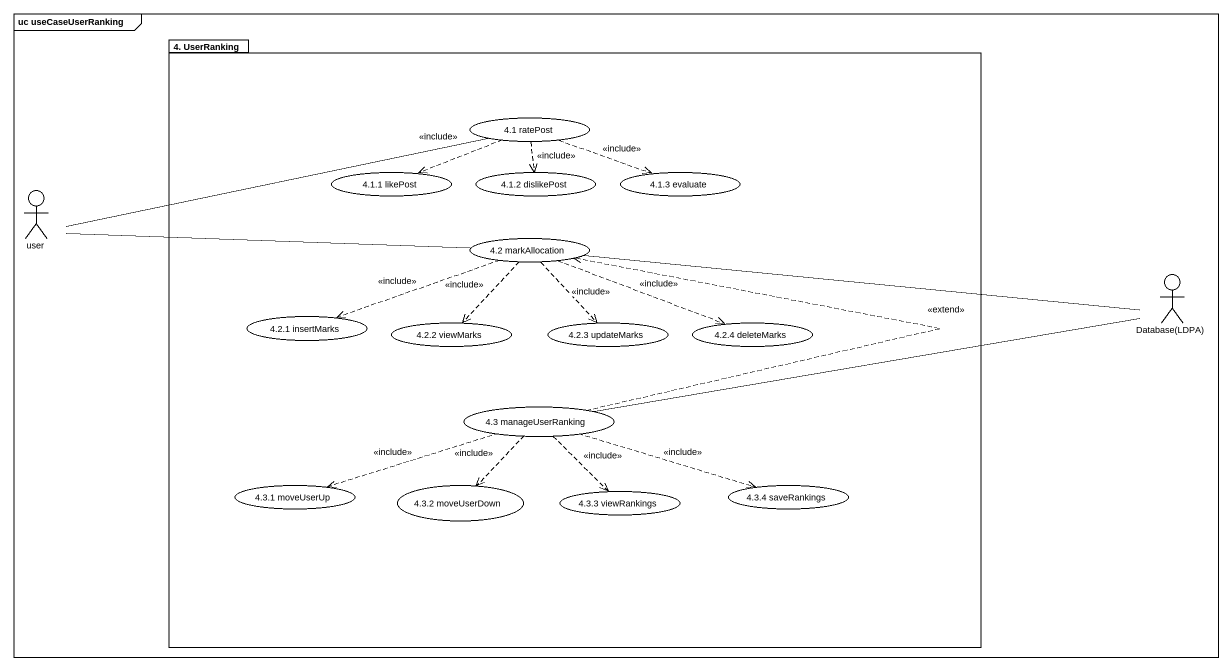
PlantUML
@startuml
mainframe uc useCaseUserRanking
package "4. UserRanking" as p4_UserRanking {
  usecase "4.1 ratePost" as u4_1_ratePost
  usecase "4.1.1 likePost" as u4_1_1_likePost
  usecase "4.1.2 dislikePost" as u4_1_2_dislikePost
  usecase "4.1.3 evaluate" as u4_1_3_evaluate
  usecase "4.2 markAllocation" as u4_2_markAllocation
  usecase "4.2.1 insertMarks" as u4_2_1_insertMarks
  usecase "4.2.2 viewMarks" as u4_2_2_viewMarks
  usecase "4.2.3 updateMarks" as u4_2_3_updateMarks
  usecase "4.2.4 deleteMarks" as u4_2_4_deleteMarks
  usecase "4.3 manageUserRanking" as u4_3_manageUserRanking
  usecase "4.3.1 moveUserUp" as u4_3_1_moveUserUp
  usecase "4.3.2 moveUserDown" as u4_3_2_moveUserDown
  usecase "4.3.3 viewRankings" as u4_3_3_viewRankings
  usecase "4.3.4 saveRankings" as u4_3_4_saveRankings
}
actor user
actor "Database(LDPA)" as Database_LDPA
u4_1_ratePost .left.> u4_1_1_likePost : <<include>>
u4_1_ratePost ..> u4_1_2_dislikePost : <<include>>
u4_1_ratePost .right.> u4_1_3_evaluate : <<include>>
user -right- u4_1_ratePost
user -right- u4_2_markAllocation
u4_2_markAllocation -right- Database_LDPA
u4_2_markAllocation .left.> u4_2_1_insertMarks : <<include>>
u4_2_markAllocation ..> u4_2_2_viewMarks : <<include>>
u4_2_markAllocation ..> u4_2_3_updateMarks : <<include>>
u4_2_markAllocation .right.> u4_2_4_deleteMarks : <<include>>
u4_3_manageUserRanking .up.> u4_2_markAllocation : <<extend>>
u4_3_manageUserRanking -right- Database_LDPA
u4_3_manageUserRanking .left.> u4_3_1_moveUserUp : <<include>>
u4_3_manageUserRanking ..> u4_3_2_moveUserDown : <<include>>
u4_3_manageUserRanking ..> u4_3_3_viewRankings : <<include>>
u4_3_manageUserRanking .right.> u4_3_4_saveRankings : <<include>>
@enduml
